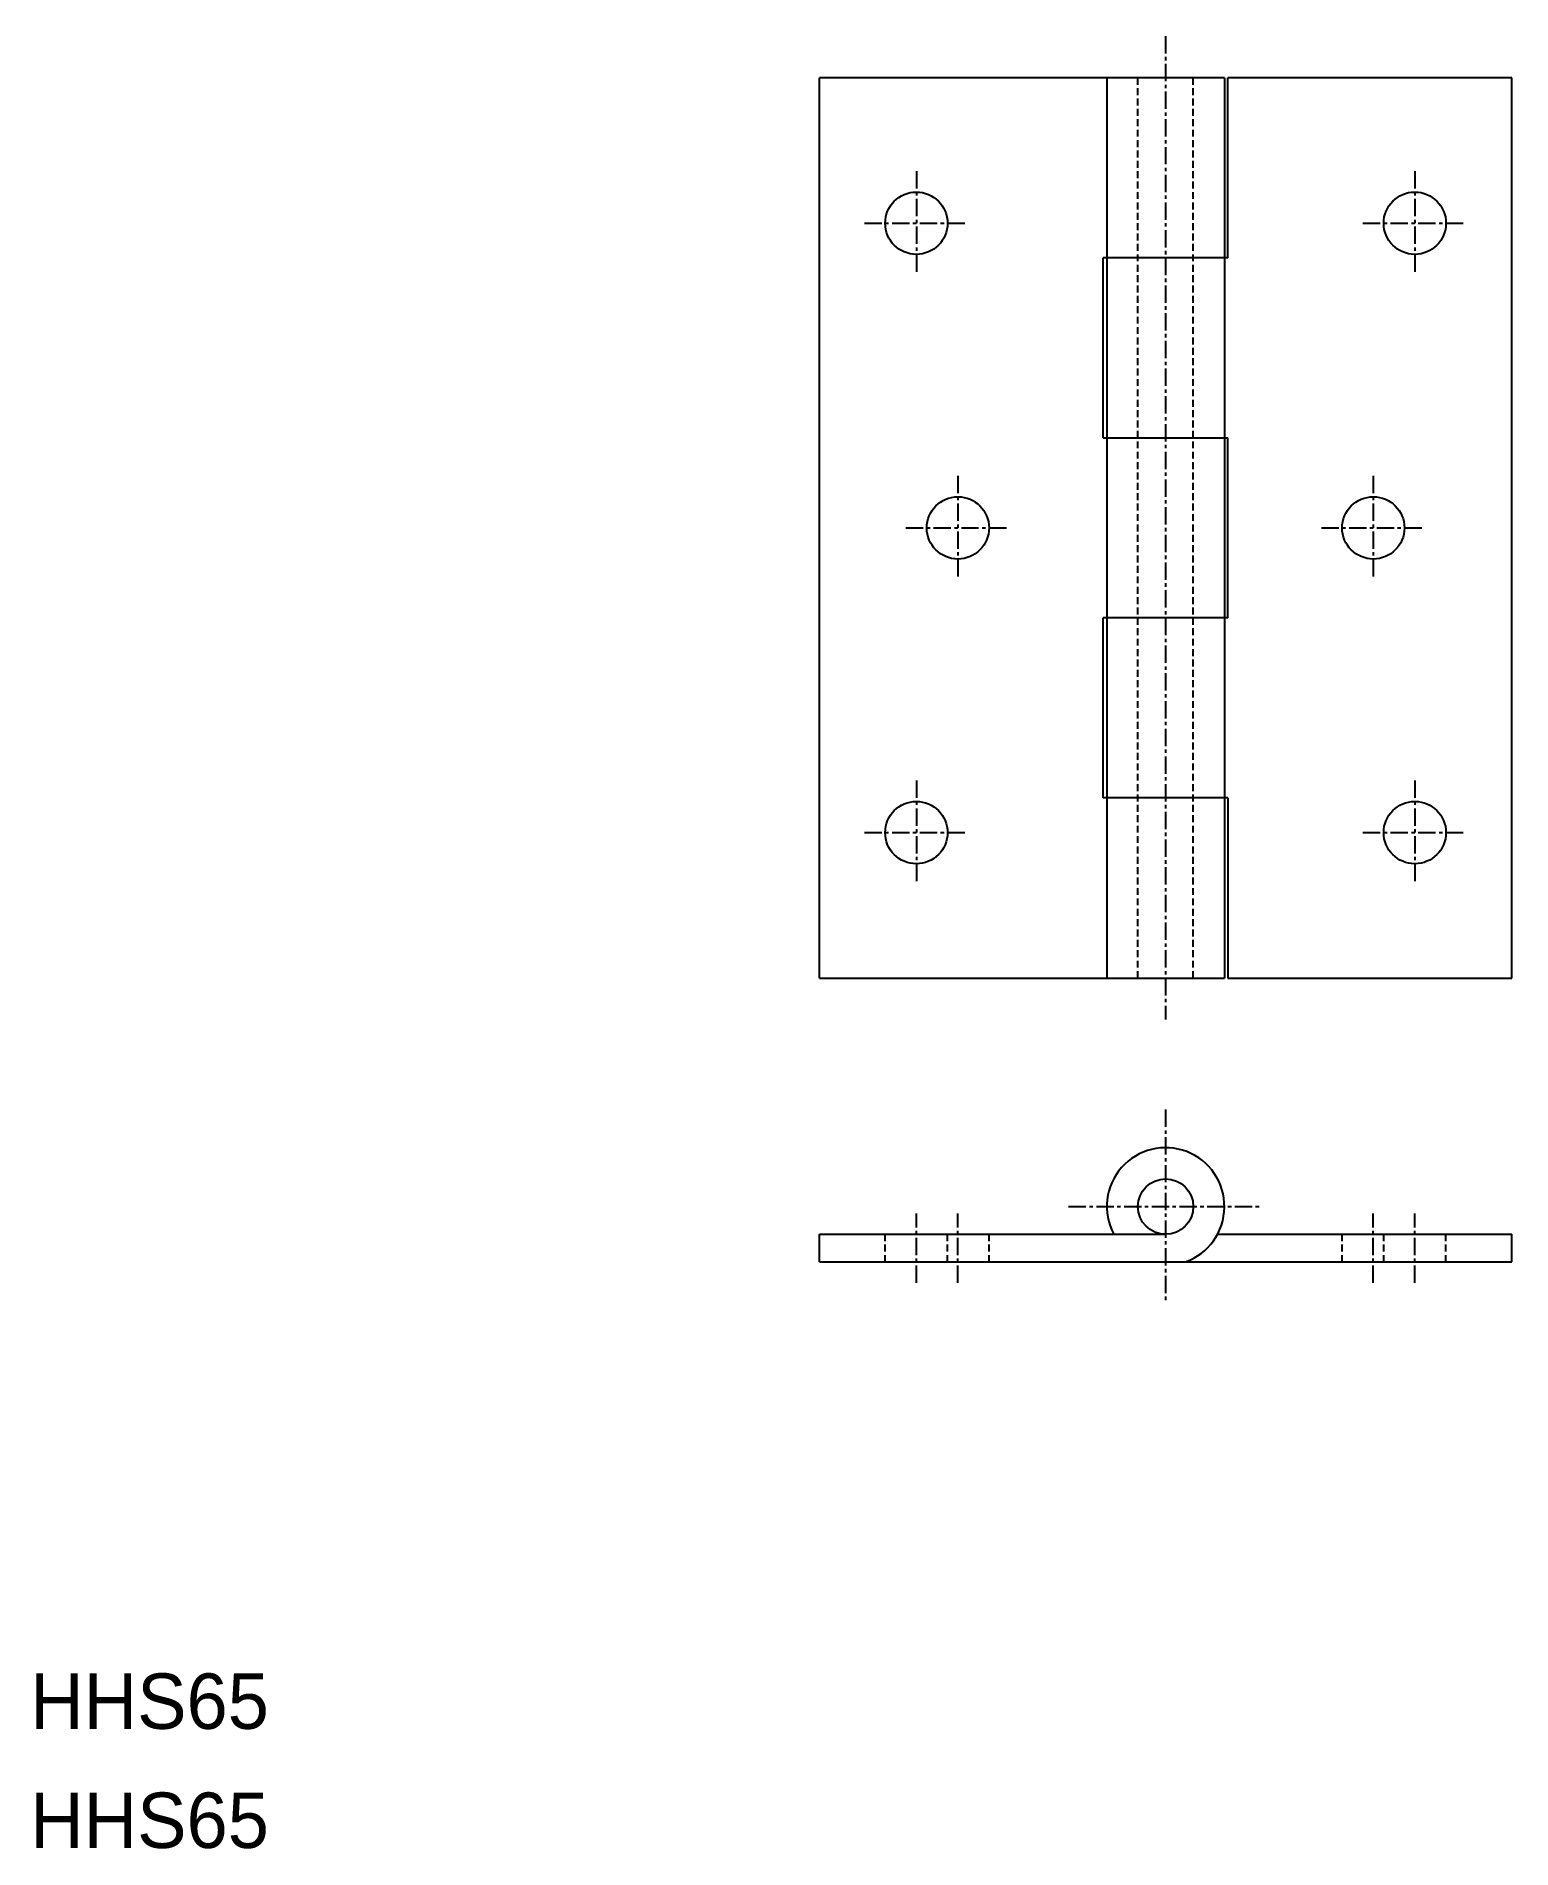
# Model space of a CAD drawing. Extents: x 0 to 107, y 0 to 131.
import ezdxf

# ---------------------------------------------------------------- set-up
doc = ezdxf.new("R2010")
doc.units = 0
doc.linetypes.add('CENTER', pattern=[2, 1.25, -0.25, 0.25, -0.25])
doc.linetypes.add('DASHED', pattern=[0.75, 0.5, -0.25])
doc.layers.get('0').update_dxf_attribs({"linetype": 'CONTINUOUS'})
doc.layers.add('CENTER', color=1, linetype='CENTER')

msp = doc.modelspace()

# ---------------------------------------------------------------- linework, layer by layer
at = {"color": 7, "linetype": 'CONTINUOUS'}
for p, q in [((86.25, 127.81), (57, 127.81)), ((57, 62.81), (57, 127.81)), ((77.75, 127.81), (77.75, 62.81)), ((86.25, 127.81), (86.25, 62.81)), ((86.5, 114.81), (86.5, 127.81)), ((107, 127.81), (86.5, 127.81)), ((107, 62.81), (107, 127.81)), ((86.5, 114.81), (77.5, 114.81)), ((77.5, 101.81), (77.5, 114.81)), ((77.5, 101.81), (86.5, 101.81)), ((86.5, 88.81), (86.5, 101.81)), ((86.5, 88.81), (77.5, 88.81)), ((77.5, 75.81), (77.5, 88.81)), ((86.5, 75.81), (77.5, 75.81)), ((86.5, 75.81), (86.5, 62.81)), ((57, 62.81), (86.25, 62.81)), ((86.5, 62.81), (107, 62.81)), ((57, 44.31), (82, 44.31)), ((57, 42.31), (57, 44.31)), ((85.75, 44.31), (107, 44.31)), ((107, 42.31), (107, 44.31)), ((57, 42.31), (107, 42.31))]:
    msp.add_line(p, q, dxfattribs=at)
at = {"color": 3, "linetype": 'DASHED'}
for p, q in [((80, 62.81), (80, 127.81)), ((84, 62.81), (84, 127.81)), ((61.75, 42.31), (61.75, 44.31)), ((66.25, 42.31), (66.25, 44.31)), ((69.25, 42.31), (69.25, 44.31)), ((94.75, 42.31), (94.75, 44.31)), ((97.75, 42.31), (97.75, 44.31)), ((102.25, 42.31), (102.25, 44.31))]:
    msp.add_line(p, q, dxfattribs=at)
at = {"color": 7, "linetype": 'CONTINUOUS'}
for centre, radius in [((64, 117.31), 2.25), ((100, 117.31), 2.25), ((67, 95.31), 2.25), ((97, 95.31), 2.25), ((64, 73.31), 2.25), ((100, 73.31), 2.25), ((82, 46.31), 2)]:
    msp.add_circle(centre, radius, dxfattribs=at)
msp.add_arc((82, 46.31), 4.25, 289.7499, 208.0725, dxfattribs=at)
at = {"layer": 'CENTER', "color": 1, "linetype": 'CENTER'}
for p, q in [((82, 130.81), (82, 59.81)), ((64, 121.06), (64, 113.56)), ((100, 121.06), (100, 113.56)), ((60.25, 117.31), (67.75, 117.31)), ((96.25, 117.31), (103.75, 117.31)), ((67, 99.06), (67, 91.56)), ((97, 99.06), (97, 91.56)), ((63.25, 95.31), (70.75, 95.31)), ((93.25, 95.31), (100.75, 95.31)), ((64, 77.06), (64, 69.56)), ((100, 77.06), (100, 69.56)), ((60.25, 73.31), (67.75, 73.31)), ((96.25, 73.31), (103.75, 73.31)), ((82, 53.31), (82, 39.31)), ((64, 40.81), (64, 45.81)), ((67, 40.81), (67, 45.81)), ((75, 46.31), (89, 46.31)), ((97, 40.81), (97, 45.81)), ((100, 40.81), (100, 45.81))]:
    msp.add_line(p, q, dxfattribs=at)

# ---------------------------------------------------------------- texts
for p in [(0, 8.6), (0, 0)]:
    msp.add_text('HHS65', height=4).set_placement(p)

doc.saveas('drawing.dxf')
